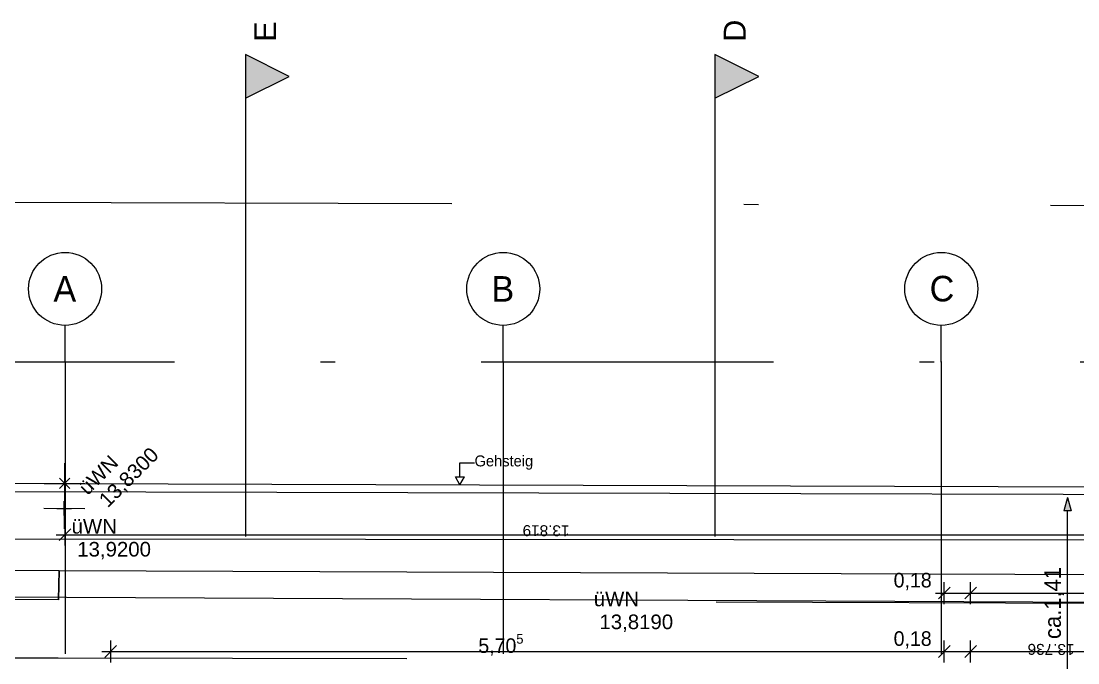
# Model space of a CAD drawing. Header units: metres. Extents: x -3.9 to 83, y -38 to 6.2.
# Drawn here: x -0.3 to 6.93, y 0.94 to 5.33 of the extents above; entities that cross this region are included whole.
import ezdxf

# ---------------------------------------------------------------- set-up
doc = ezdxf.new("R2010")
doc.units = ezdxf.units.M
doc.header["$MEASUREMENT"] = 0
for name, pattern in [('Achse', [0.004, 0.002, -0.001, 0, -0.001]), ('Fernmeldewesen VERM', [0.03, 0.02, -0.01]), ('Schnittlinie', [0.006, 0.003, -0.0015, 0, -0.0015]), ('STROM VERM', [0.013, 0.008, -0.005]), ('TRINKWASSERVERS VERM', [0.01, 0.006, -0.002, 0, -0.002])]:
    doc.linetypes.add(name, pattern=pattern)
for name, color, linetype in [('0._EG PP_2_000 Achsraster', 7, 'Continuous'), ('0._EG PP_2_844 Umriss 2D', 7, 'Continuous'), ('0._EG PP_2_851 Marker Schnitt', 7, 'Continuous'), ('0._EG PP_2_910 Allgemein Lageplan Höhen', 7, 'Continuous'), ('0._EG PP_2_915 Allgemein Beschriftung.x', 7, 'Continuous'), ('0._EG PP_2_950 Polierplan Bemaßung', 7, 'Continuous'), ('0._EG PP_2_Fernmeldewesen_Fernmeldekabel.verm', 7, 'Continuous'), ('0._EG PP_2_Gelände_Geländepunkt.verm', 7, 'Continuous'), ('0._EG PP_2_Neubau_844 Umriss 2D', 7, 'Continuous'), ('0._EG PP_2_Straßenverkehr_Randstein Unterkante.verm', 7, 'Continuous'), ('0._EG PP_2_Strom_Stromfreileitung.verm', 7, 'Continuous'), ('0._EG PP_2_Strom_Stromkabel.verm', 7, 'Continuous'), ('0._EG PP_2_Wasserversorgung_Trinkwasserleitung.verm', 7, 'Continuous'), ('0._EG PP_2_ZUS_1_Punkte_Punkthöhe.verm', 7, 'Continuous')]:
    doc.layers.add(name, color=color, linetype=linetype)
doc.styles.add('ERSTELLTER_STIL_1', font='arial.ttf')
doc.styles.add('ERSTELLTER_STIL_2', font='')
doc.styles.add('ERSTELLTER_STIL_6', font='arial.ttf')
doc.styles.get('ERSTELLTER_STIL_2').set_extended_font_data('Eurostile')

msp = doc.modelspace()

# ---------------------------------------------------------------- hatches: boundary and pattern name
at = {"layer": '0._EG PP_2_851 Marker Schnitt', "linetype": 'Continuous', "lineweight": 0, "true_color": 0x000000}
for points in [[(1.235, 5.105), (1.235, 4.805), (1.535, 4.955)], [(4.45, 5.105), (4.45, 4.805), (4.75, 4.955)]]:
    msp.add_hatch(color=18, dxfattribs=at).paths.add_polyline_path(points)
at = {"layer": '0._EG PP_2_950 Polierplan Bemaßung', "linetype": 'Continuous', "lineweight": 13, "true_color": 0x7e0000}
msp.add_hatch(color=16, dxfattribs=at).paths.add_polyline_path([(6.8636, 2.0726), (6.8386, 1.9793), (6.8886, 1.9793)])

# ---------------------------------------------------------------- linework, layer by layer
at = {"layer": '0._EG PP_2_000 Achsraster', "color": 5, "linetype": 'Achse', "lineweight": 0, "ltscale": 1000}
for p, q in [((0, 3), (0, 3.25)), ((3, 3), (3, 3.25)), ((6, 3), (6, 3.25)), ((-1.25, 3), (21, 3)), ((0, 3), (0, -36)), ((3, 3), (3, -36)), ((6, 3), (6, -36))]:
    msp.add_line(p, q, dxfattribs=at)
at = {"layer": '0._EG PP_2_000 Achsraster', "color": 5, "linetype": 'Continuous', "lineweight": 0, "ltscale": 1000}
for centre in [(0, 3.5), (3, 3.5), (6, 3.5)]:
    msp.add_circle(centre, 0.25, dxfattribs=at)
at = {"layer": '0._EG PP_2_000 Achsraster', "color": 5, "linetype": 'Achse', "lineweight": 0, "ltscale": 1000}
for p in [(0, 3), (0, 3), (3, 3), (3, 3), (6, 3), (6, 3)]:
    msp.add_point(p, dxfattribs=at)
at = {"layer": '0._EG PP_2_851 Marker Schnitt', "color": 7, "linetype": 'Schnittlinie', "lineweight": 13, "ltscale": 1000}
for p, q in [((1.235, 4.805), (1.235, -18.6375)), ((4.45, 4.805), (4.45, -18.475))]:
    msp.add_line(p, q, dxfattribs=at)
at = {"layer": '0._EG PP_2_851 Marker Schnitt', "color": 7, "linetype": 'Continuous', "lineweight": 13, "ltscale": 1000, "flags": 128}
for points in [[(1.235, 5.105), (1.235, 4.805), (1.535, 4.955)], [(4.45, 5.105), (4.45, 4.805), (4.75, 4.955)]]:
    msp.add_lwpolyline(points, close=True, dxfattribs=at)
at = {"layer": '0._EG PP_2_910 Allgemein Lageplan Höhen', "color": 7, "linetype": 'Continuous', "lineweight": 13, "ltscale": 1000}
for p, q in [((-0.0393, 2.1324), (0.0314, 2.2031)), ((0.0314, 2.1324), (-0.0393, 2.2031)), ((-0.0056, 1.9473), (-0.0056, 2.0473)), ((-0.0556, 1.9973), (0.0444, 1.9973))]:
    msp.add_line(p, q, dxfattribs=at)
at = {"layer": '0._EG PP_2_915 Allgemein Beschriftung.x', "color": 8, "linetype": 'Continuous', "lineweight": 13, "ltscale": 1000, "flags": 128}
msp.add_lwpolyline([(22.8486, 2.0506), (15.8036, 2.0687), (-3.9335, 2.1189)], dxfattribs=at)
at = {"layer": '0._EG PP_2_950 Polierplan Bemaßung', "color": 16, "linetype": 'Continuous', "lineweight": 13, "ltscale": 1000, "true_color": 0x7e0000}
for p, q in [((6.8636, 2.0726), (6.8386, 1.9793)), ((6.8636, 2.0726), (6.8886, 1.9793)), ((6.8886, 1.9793), (6.8386, 1.9793)), ((6.8636, 0.8859), (6.8636, 1.9793))]:
    msp.add_line(p, q, dxfattribs=at)
at = {"layer": '0._EG PP_2_950 Polierplan Bemaßung', "color": 1, "linetype": 'Continuous', "lineweight": 13, "ltscale": 1000, "true_color": 0xfb0106}
for p, q in [((0, 1.7419), (0, 1.8919)), ((-0.06, 1.8169), (0, 1.8169)), ((0.04, 1.8569), (-0.04, 1.7769)), ((0, 1.8169), (18.985, 1.8169))]:
    msp.add_line(p, q, dxfattribs=at)
at = {"layer": '0._EG PP_2_950 Polierplan Bemaßung', "color": 6, "linetype": 'Continuous', "lineweight": 13, "ltscale": 1000, "true_color": 0xfb02fe}
for p, q in [((6.06, 1.4569), (5.98, 1.3769)), ((6.02, 1.3419), (6.02, 1.4919)), ((6.24, 1.4569), (6.16, 1.3769)), ((6.2, 1.3419), (6.2, 1.4919)), ((5.96, 1.4169), (6.02, 1.4169)), ((6.02, 1.4169), (6.2, 1.4169)), ((6.2, 1.4169), (8.73, 1.4169))]:
    msp.add_line(p, q, dxfattribs=at)
at = {"layer": '0._EG PP_2_950 Polierplan Bemaßung', "color": 76, "linetype": 'Continuous', "lineweight": 13, "ltscale": 1000, "true_color": 0x3f7f02}
for p, q in [((0.3126, 0.9419), (0.3126, 1.0919)), ((6.02, 0.9419), (6.02, 1.0919)), ((6.2, 0.9419), (6.2, 1.0919)), ((0.2526, 1.0169), (0.3126, 1.0169)), ((0.3526, 1.0569), (0.2726, 0.9769)), ((0.3126, 1.0169), (6.02, 1.0169)), ((6.06, 1.0569), (5.98, 0.9769)), ((6.02, 1.0169), (6.2, 1.0169)), ((6.24, 1.0569), (6.16, 0.9769)), ((6.2, 1.0169), (8.745, 1.0169))]:
    msp.add_line(p, q, dxfattribs=at)
at = {"layer": '0._EG PP_2_Fernmeldewesen_Fernmeldekabel.verm', "color": 3, "linetype": 'Fernmeldewesen VERM', "lineweight": 0, "ltscale": 1000}
msp.add_line((11.7245, 1.7754), (-3.9335, 1.7905), dxfattribs=at)
at = {"layer": '0._EG PP_2_Gelände_Geländepunkt.verm', "color": 8, "linetype": 'Continuous', "lineweight": 0, "ltscale": 1000}
for p, q in [((-0.0033, 2.3077), (-0.0046, 2.0277)), ((-0.1439, 2.1684), (0.136, 2.1671)), ((-0.0049, 2.1373), (-0.0062, 1.8573)), ((-0.1456, 1.9979), (0.1344, 1.9967))]:
    msp.add_line(p, q, dxfattribs=at)
at = {"layer": '0._EG PP_2_Neubau_844 Umriss 2D', "color": 7, "linetype": 'Continuous', "lineweight": 13, "ltscale": 1000}
for p, q in [((2.7037, 2.2133), (2.7037, 2.3091)), ((2.7037, 2.3091), (2.8037, 2.3091)), ((2.6724, 2.2133), (2.7349, 2.2133)), ((2.7037, 2.1591), (2.6724, 2.2133)), ((2.7037, 2.1591), (2.7349, 2.2133))]:
    msp.add_line(p, q, dxfattribs=at)
at = {"layer": '0._EG PP_2_Straßenverkehr_Randstein Unterkante.verm', "color": 8, "linetype": 'Continuous', "lineweight": 0, "ltscale": 1000}
for p, q in [((-3.9335, 2.1802), (-0.004, 2.1677)), ((-0.004, 2.1677), (9.4811, 2.1376))]:
    msp.add_line(p, q, dxfattribs=at)
at = {"layer": '0._EG PP_2_Strom_Stromfreileitung.verm', "color": 8, "linetype": 'Continuous', "lineweight": 13, "ltscale": 1000}
msp.add_line((22.8486, 1.2735), (-3.9335, 1.4075), dxfattribs=at)
at = {"layer": '0._EG PP_2_Strom_Stromkabel.verm', "color": 1, "linetype": 'STROM VERM', "lineweight": 0, "ltscale": 1000}
for p, q in [((-0.0472, 0.971), (-3.9335, 0.9648)), ((15.34, 0.9491), (-0.0472, 0.971))]:
    msp.add_line(p, q, dxfattribs=at)
at = {"layer": '0._EG PP_2_Strom_Stromkabel.verm', "color": 8, "linetype": 'STROM VERM', "lineweight": 0, "ltscale": 1000, "flags": 128}
msp.add_lwpolyline([(-3.9335, 1.5876), (-0.0412, 1.571), (-0.0449, 1.3711), (-3.9335, 1.3876)], dxfattribs=at)
msp.add_lwpolyline([(-0.0449, 1.3711), (-0.0412, 1.571), (19.0107, 1.5019), (19.007, 1.3019)], close=True, dxfattribs=at)
at = {"layer": '0._EG PP_2_Wasserversorgung_Trinkwasserleitung.verm', "color": 140, "linetype": 'TRINKWASSERVERS VERM', "lineweight": 0, "ltscale": 1000, "true_color": 0x00b9ff}
msp.add_line((22.8486, 4.0206), (-3.9335, 4.1033), dxfattribs=at)

# ---------------------------------------------------------------- texts
at = {"layer": '0._EG PP_2_000 Achsraster', "color": 5, "linetype": 'Continuous', "lineweight": 0, "char_height": 0.175, "attachment_point": 1, "style": 'ERSTELLTER_STIL_2'}
for s, insert in [('\\A1;{\\pql;\\pt0;\\fEurostile|b0|i0|c0|p0;\\W1.000000;A}', (-0.0799, 3.5875)), ('\\A1;{\\pql;\\pt0;\\fEurostile|b0|i0|c0|p0;\\W1.000000;B}', (2.9191, 3.5875)), ('\\A1;{\\pql;\\pt0;\\fEurostile|b0|i0|c0|p0;\\W1.000000;C}', (5.9199, 3.5893))]:
    msp.add_mtext(s, dxfattribs=dict(at, insert=insert))
at = {"layer": '0._EG PP_2_844 Umriss 2D', "color": 7, "linetype": 'Continuous', "lineweight": 13, "insert": (2.8037, 2.3107), "char_height": 0.075, "attachment_point": 4, "style": 'ERSTELLTER_STIL_2'}
msp.add_mtext('\\A1;{\\pql;\\fEurostile|b0|i0|c0|p0;\\W1.000000;Gehsteig}', dxfattribs=at)
at = {"layer": '0._EG PP_2_851 Marker Schnitt', "color": 7, "linetype": 'Continuous', "lineweight": 13, "char_height": 0.15, "attachment_point": 9, "rotation": 90, "style": 'ERSTELLTER_STIL_1'}
for s, insert in [('\\A1;{\\pqr;\\pt0;\\fArial|b0|i0|c0|p0;\\W1.000000;E}', (1.445, 5.3322)), ('\\A1;{\\pqr;\\pt0;\\fArial|b0|i0|c0|p0;\\W1.000000;D}', (4.66, 5.3436))]:
    msp.add_mtext(s, dxfattribs=dict(at, insert=insert))
at = {"layer": '0._EG PP_2_910 Allgemein Lageplan Höhen', "color": 7, "linetype": 'Continuous', "lineweight": 13, "char_height": 0.1, "attachment_point": 1, "rotation": 45, "style": 'ERSTELLTER_STIL_1'}
for s, insert in [('\\A1;{\\pql;\\fArial|b0|i0|c0|p0;\\W1.000000; 13,8300}', (0.194, 2.0405)), ('\\A1;{\\pql;\\fArial|b0|i0|c0|p0;\\W1.000000;üWN}', (0.0829, 2.1516))]:
    msp.add_mtext(s, dxfattribs=dict(at, insert=insert))
at = {"layer": '0._EG PP_2_910 Allgemein Lageplan Höhen', "color": 7, "linetype": 'Continuous', "lineweight": 13, "char_height": 0.1, "attachment_point": 1, "style": 'ERSTELLTER_STIL_1'}
for s, insert in [('\\A1;{\\pql;\\fArial|b0|i0|c0|p0;\\W1.000000;üWN}', (0.0444, 1.9244)), ('\\A1;{\\pql;\\fArial|b0|i0|c0|p0;\\W1.000000; 13,9200}', (0.0444, 1.7673)), ('\\A1;{\\pql;\\fArial|b0|i0|c0|p0;\\W1.000000;üWN}', (3.62, 1.4271)), ('\\A1;{\\pql;\\fArial|b0|i0|c0|p0;\\W1.000000; 13,8190}', (3.62, 1.27))]:
    msp.add_mtext(s, dxfattribs=dict(at, insert=insert))
at = {"layer": '0._EG PP_2_950 Polierplan Bemaßung', "color": 6, "linetype": 'Continuous', "lineweight": 13, "true_color": 0xfb02fe, "insert": (5.6736, 1.4369), "char_height": 0.1, "width": 0.306373, "attachment_point": 7, "style": 'ERSTELLTER_STIL_2'}
msp.add_mtext('\\A1;{\\pql;\\fEurostile|b0|i0|c0|p0;\\W1.000000;0,18}', dxfattribs=at)
at = {"layer": '0._EG PP_2_950 Polierplan Bemaßung', "color": 14, "linetype": 'Continuous', "lineweight": 13, "true_color": 0xa80000, "insert": (6.8397, 1.1024), "char_height": 0.1125, "width": 0.545225, "attachment_point": 7, "rotation": 90, "style": 'ERSTELLTER_STIL_2'}
msp.add_mtext('\\A1;{\\pql;\\fEurostile|b0|i0|c0|p0;\\W1.000000;ca.1,41}', dxfattribs=at)
at = {"layer": '0._EG PP_2_950 Polierplan Bemaßung', "color": 76, "linetype": 'Continuous', "lineweight": 13, "true_color": 0x3f7f02, "insert": (2.8296, 0.9779), "char_height": 0.1, "attachment_point": 7, "style": 'ERSTELLTER_STIL_2'}
msp.add_mtext('\\A1;{\\pql;\\fEurostile|b0|i0|c0|p0;\\W1.000000;5,70\\fEurostile|b0|i0|c0|p0;\\W1.000000;\\A1{\\H.66x;\\S5^  ;}}', dxfattribs=at)
at = {"layer": '0._EG PP_2_950 Polierplan Bemaßung', "color": 76, "linetype": 'Continuous', "lineweight": 13, "true_color": 0x3f7f02, "insert": (5.6736, 1.0369), "char_height": 0.1, "width": 0.306373, "attachment_point": 7, "style": 'ERSTELLTER_STIL_2'}
msp.add_mtext('\\A1;{\\pql;\\fEurostile|b0|i0|c0|p0;\\W1.000000;0,18}', dxfattribs=at)
at = {"layer": '0._EG PP_2_ZUS_1_Punkte_Punkthöhe.verm', "color": 6, "linetype": 'Continuous', "lineweight": 0, "char_height": 0.075, "attachment_point": 7, "rotation": 179.74028, "style": 'ERSTELLTER_STIL_6'}
for s, insert in [('\\A1;{\\pql;\\fHelvetica|b0|i0|c0|p0;\\W1.000000;13.819}', (3.4537, 1.8819)), ('\\A1;{\\pql;\\fHelvetica|b0|i0|c0|p0;\\W1.000000;13.736}', (6.9116, 1.069))]:
    msp.add_mtext(s, dxfattribs=dict(at, insert=insert))

doc.saveas('drawing.dxf')
